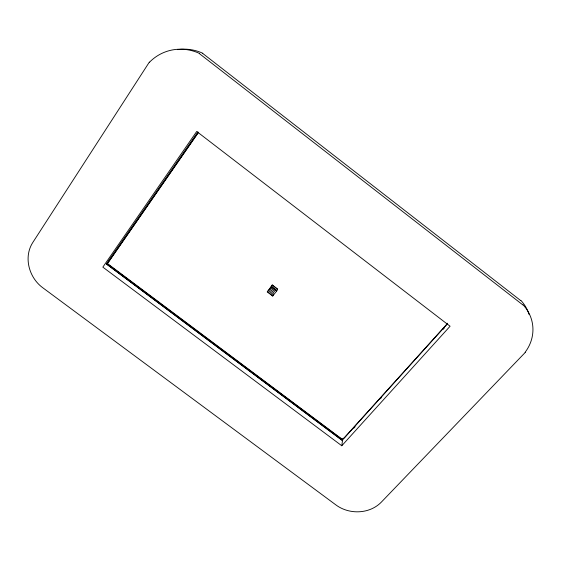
<?xml version="1.0" encoding="UTF-8"?>
<svg xmlns="http://www.w3.org/2000/svg" width="561" height="561" viewBox="0 0 561 561"><rect width="100%" height="100%" fill="white"/><g stroke="black" fill="none" stroke-linecap="round" stroke-linejoin="round"><path stroke-width="0.84" d="M341.789 445.757L450.083 326.229L196.722 131.47L102.838 267.134L341.789 445.757L342.61 439.6M276.685 291.005L277.646 289.02L272.274 284.946L267.281 291.944L272.681 296.04L276.685 291.005L271.272 286.895L272.274 284.946M272.681 296.04L273.67 294.02M276.573 288.207L271.601 295.219M275.5 287.393L270.521 294.399M274.427 286.58L269.441 293.585M273.354 285.759L268.361 292.765M149.352 62.103L32.762 242.541C23.246 257.345 29.102 277.891 42.902 287.842L335.906 504.921C349.208 514.823 369.552 514.213 381.333 502.137L525.32 352.371M106.366 263.922L342.68 440.715L106.366 263.922L197.914 131.926M447.468 323.795L342.575 439.901L107.235 263.824L198.426 132.27M198.138 132.845L107.235 263.824M267.281 291.944L271.272 286.895M276.159 290.893L277.646 289.02M353.879 428.071L355.05 426.767M380.295 398.836L381.473 397.539M443.12 329.328L444.291 328.031M107.523 263.607L340.338 437.903A2.896 2.581 13 0 0 344.384 437.643L447.159 323.858A3.135 2.896 -3.9 0 0 447.601 323.22M199.281 53.533L522.915 304.967M202.696 53.421L520.762 300.619M523.097 304.826A42.832 39.032 -7.7 0 1 525.131 352.259M520.945 300.479A42.11 38.45 -8 0 1 529.058 314.419M149.478 62.243A49.305 46.016 69.7 0 1 199.351 53.358M177.767 49.634A48.456 45.28 70.2 0 1 202.766 53.246"/></g></svg>
